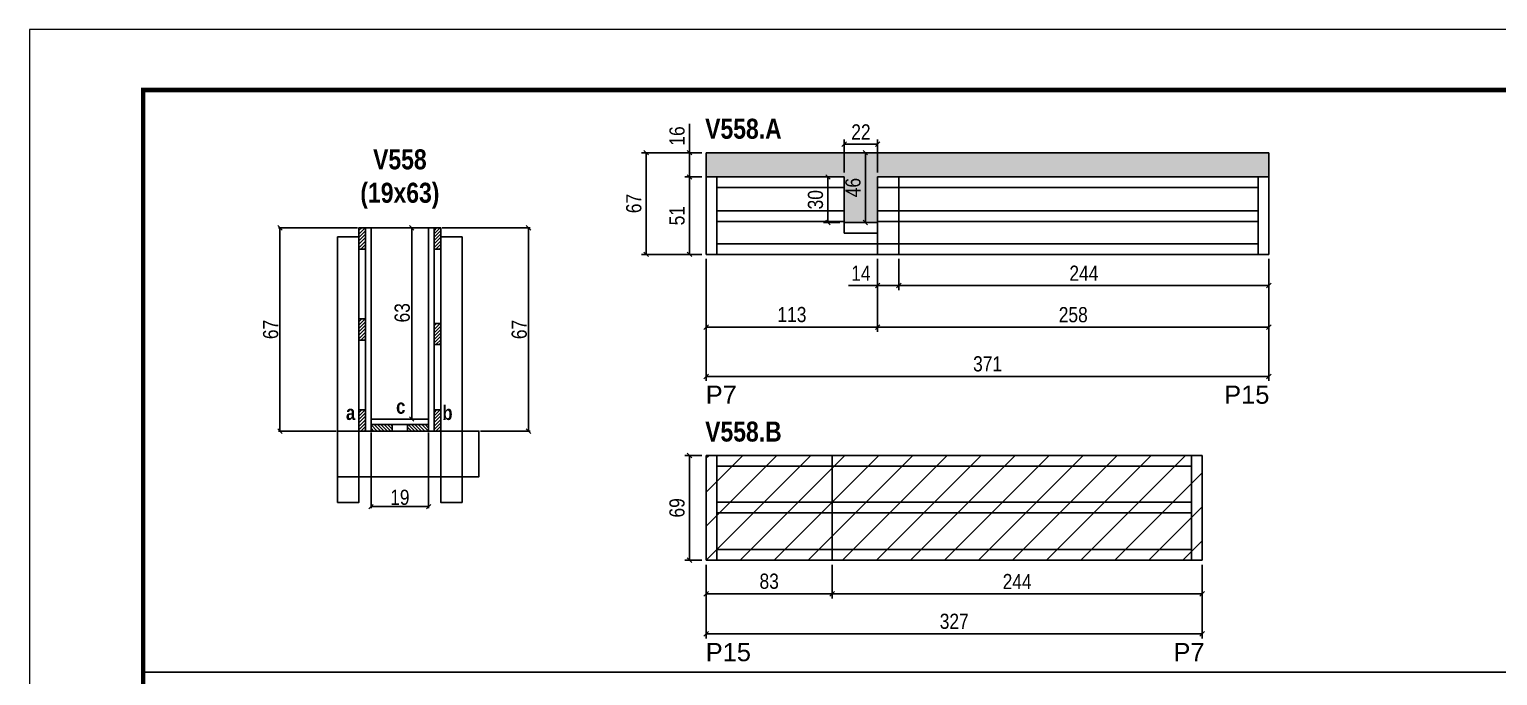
# Model space of a CAD drawing. Extents: x -15895 to 12929, y -2522 to 15173.
# Drawn here: x 3309 to 4278, y 8439 to 8865 of the extents above; entities that cross this region are included whole.
import ezdxf

# ---------------------------------------------------------------- set-up
doc = ezdxf.new("R2010")
doc.units = 0
doc.header["$PDMODE"] = 35
doc.header["$PDSIZE"] = -10
doc.linetypes.add('DASHED', pattern=[0.75, 0.5, -0.25])
for name, color, linetype in [('5', 5, 'Continuous'), ('COTA', 241, 'Continuous'), ('detalhes', 4, 'Continuous'), ('NOMENCLATURA', 7, 'Continuous'), ('Painéis', 200, 'Continuous'), ('SARR_2.2x7', 40, 'Continuous'), ('SARR_3.5x7', 81, 'Continuous')]:
    doc.layers.add(name, color=color, linetype=linetype)
for name, color, linetype, lineweight in [('CONCRETO', 251, 'Continuous', 25), ('Folhas', 255, 'Continuous', 9), ('Hachura', 251, 'Continuous', 9), ('SARRAFO DE PRESSAO', 251, 'DASHED', 9)]:
    doc.layers.add(name, color=color, linetype=linetype, lineweight=lineweight)
doc.styles.add('COTA TECNICA', font='techl___.ttf', dxfattribs={"height": 10})
doc.styles.add('COTA TECNICA 2X', font='techl___.ttf', dxfattribs={"height": 10})
doc.styles.get("Standard").update_dxf_attribs({"font": 'arial.ttf'})
doc.styles.add('TECNICA', font='techb___.ttf', dxfattribs={"height": 10})
doc.dimstyles.new('PAINEL', dxfattribs={"dimtxt": 10, "dimasz": 3, "dimexe": 3, "dimexo": 3, "dimgap": 3, "dimtad": 1, "dimdec": 1, "dimzin": 12, "dimdsep": 46, "dimtxsty": 'COTA TECNICA', "dimblk1": 'OBLIQUE', "dimblk2": 'OBLIQUE', "dimsah": 1, "dimcen": 0.9, "dimclrd": 4, "dimclre": 4, "dimclrt": 240, "dimadec": 1, "dimazin": 3, "dimtfac": 1, "dimtdec": 1, "dimtmove": 0, "dimatfit": 3, "dimfxl": 1, "dimtolj": 1, "dimtzin": 12, "dimarcsym": 0})
doc.dimstyles.new('SECAO', dxfattribs={"dimscale": 0.333333, "dimtxt": 5, "dimasz": 9, "dimexe": 3, "dimexo": 3, "dimgap": 3, "dimtad": 1, "dimdec": 1, "dimlfac": 0.5, "dimzin": 12, "dimdsep": 46, "dimtxsty": 'COTA TECNICA 2X', "dimblk1": 'OBLIQUE', "dimblk2": 'OBLIQUE', "dimsah": 1, "dimcen": 0.9, "dimclrd": 4, "dimclre": 4, "dimclrt": 240, "dimadec": 1, "dimazin": 3, "dimtfac": 1, "dimtdec": 1, "dimtmove": 0, "dimatfit": 3, "dimfxl": 1, "dimtolj": 1, "dimtzin": 12, "dimarcsym": 0})
pattern_1 = [(135, (36770.1903, -114911.928), (-1.122532015, -1.122532015), [])]
pattern_2 = [(45, (-119985.518, -24621.297), (-1.122532015, 1.122532015), [])]

# ---------------------------------------------------------------- blocks, each defined once
blk = doc.blocks.new('9999999999')
at = {"layer": 'Folhas'}
blk.add_lwpolyline([(98138.98, 34190.21), (99623.98, 34190.21), (99623.98, 35240.21), (98138.98, 35240.21)], close=True, dxfattribs=at)
at = {"layer": 'Folhas', "color": 30, "const_width": 3}
blk.add_lwpolyline([(98213.98, 34230.21), (99583.98, 34230.21), (99583.98, 35200.21), (98213.98, 35200.21)], close=True, dxfattribs=at)
blk = doc.blocks.new('_Oblique')
at = {"color": 0, "linetype": 'ByBlock', "lineweight": -2}
blk.add_line((-0.5, -0.5), (0.5, 0.5), dxfattribs=at)
blk = doc.blocks.new('*D450')
at = {"layer": 'COTA', "color": 4, "lineweight": -2, "transparency": 16777216}
for p, q in [((3534.65, 8599.24), (3534.65, 8549.49)), ((3572.65, 8599.24), (3572.65, 8549.49)), ((3572.65, 8550.49), (3534.65, 8550.49))]:
    blk.add_line(p, q, dxfattribs=at)
at = {"layer": 'Defpoints', "color": 0, "transparency": 16777216}
for p in [(3534.65, 8600.24), (3572.65, 8600.24), (3534.65, 8550.49)]:
    blk.add_point(p, dxfattribs=at)
at = {"layer": 'COTA', "color": 4, "lineweight": -2, "transparency": 16777216, "xscale": 3, "yscale": 3, "zscale": 3, "rotation": 180}
blk.add_blockref('_Oblique', (3534.65, 8550.49), dxfattribs=at)
at = {"layer": 'COTA', "color": 4, "lineweight": -2, "transparency": 16777216, "xscale": 3, "yscale": 3, "zscale": 3}
blk.add_blockref('_Oblique', (3572.65, 8550.49), dxfattribs=at)
at = {"layer": 'COTA', "color": 240, "transparency": 16777216, "insert": (3553.65, 8556.58), "char_height": 10, "attachment_point": 5, "style": 'COTA TECNICA 2X'}
blk.add_mtext('\\A1;19', dxfattribs=at)
blk = doc.blocks.new('*D451')
at = {"layer": 'COTA', "color": 4, "lineweight": -2, "transparency": 16777216}
for p, q in [((3525.65, 8734.24), (3473.62, 8734.24)), ((3474.62, 8734.24), (3474.62, 8600.24)), ((3511.65, 8600.24), (3473.62, 8600.24))]:
    blk.add_line(p, q, dxfattribs=at)
at = {"layer": 'Defpoints', "color": 0, "transparency": 16777216}
for p in [(3526.65, 8734.24, 0), (3474.62, 8600.24), (3512.65, 8600.24, 0)]:
    blk.add_point(p, dxfattribs=at)
at = {"layer": 'COTA', "color": 4, "lineweight": -2, "transparency": 16777216, "xscale": 3, "yscale": 3, "zscale": 3}
for p, rotation in [((3474.62, 8734.24), 90), ((3474.62, 8600.24), 270)]:
    blk.add_blockref('_Oblique', p, dxfattribs=dict(at, rotation=rotation))
at = {"layer": 'COTA', "color": 240, "transparency": 16777216, "insert": (3468.52, 8667.24), "char_height": 10, "attachment_point": 5, "rotation": 90, "style": 'COTA TECNICA 2X'}
blk.add_mtext('\\A1;67', dxfattribs=at)
blk = doc.blocks.new('*D452')
at = {"layer": 'COTA', "color": 4, "lineweight": -2, "transparency": 16777216}
for p, q in [((3581.65, 8734.24), (3639.52, 8734.24)), ((3638.52, 8734.24), (3638.52, 8600.24)), ((3606.84, 8600.24), (3639.52, 8600.24))]:
    blk.add_line(p, q, dxfattribs=at)
at = {"layer": 'Defpoints', "color": 0, "transparency": 16777216}
for p in [(3580.65, 8734.24, 0), (3605.84, 8600.24, 0), (3638.52, 8600.24)]:
    blk.add_point(p, dxfattribs=at)
at = {"layer": 'COTA', "color": 4, "lineweight": -2, "transparency": 16777216, "xscale": 3, "yscale": 3, "zscale": 3}
for p, rotation in [((3638.52, 8734.24), 90), ((3638.52, 8600.24), 270)]:
    blk.add_blockref('_Oblique', p, dxfattribs=dict(at, rotation=rotation))
at = {"layer": 'COTA', "color": 240, "transparency": 16777216, "insert": (3632.42, 8667.24), "char_height": 10, "attachment_point": 5, "rotation": 90, "style": 'COTA TECNICA 2X'}
blk.add_mtext('\\A1;67', dxfattribs=at)
blk = doc.blocks.new('*D453')
at = {"layer": 'COTA', "color": 4, "lineweight": -2, "transparency": 16777216}
for p, q in [((3571.65, 8734.24), (3560.48, 8734.24)), ((3561.48, 8608.24), (3561.48, 8734.24)), ((3571.65, 8608.24), (3560.48, 8608.24))]:
    blk.add_line(p, q, dxfattribs=at)
at = {"layer": 'Defpoints', "color": 0, "transparency": 16777216}
for p in [(3561.48, 8734.24), (3572.65, 8734.24), (3572.65, 8608.24)]:
    blk.add_point(p, dxfattribs=at)
at = {"layer": 'COTA', "color": 4, "lineweight": -2, "transparency": 16777216, "xscale": 3, "yscale": 3, "zscale": 3}
for p, rotation in [((3561.48, 8734.24), 90), ((3561.48, 8608.24), 270)]:
    blk.add_blockref('_Oblique', p, dxfattribs=dict(at, rotation=rotation))
at = {"layer": 'COTA', "color": 240, "transparency": 16777216, "insert": (3555.26, 8678.24), "char_height": 10, "attachment_point": 5, "rotation": 90, "style": 'COTA TECNICA 2X'}
blk.add_mtext('\\A1;63', dxfattribs=at)
blk = doc.blocks.new('*D454')
at = {"layer": 'COTA', "color": 4, "lineweight": -2, "transparency": 16777216}
for p, q in [((3755.69, 8713.73), (3755.69, 8633.3)), ((4126.69, 8713.73), (4126.69, 8633.3)), ((4126.69, 8636.3), (3755.69, 8636.3))]:
    blk.add_line(p, q, dxfattribs=at)
at = {"layer": 'Defpoints', "color": 0, "transparency": 16777216}
for p in [(3755.69, 8716.73), (4126.69, 8716.73), (3755.69, 8636.3)]:
    blk.add_point(p, dxfattribs=at)
at = {"layer": 'COTA', "color": 4, "lineweight": -2, "transparency": 16777216, "xscale": 3, "yscale": 3, "zscale": 3, "rotation": 180}
blk.add_blockref('_Oblique', (3755.69, 8636.3), dxfattribs=at)
at = {"layer": 'COTA', "color": 4, "lineweight": -2, "transparency": 16777216, "xscale": 3, "yscale": 3, "zscale": 3}
blk.add_blockref('_Oblique', (4126.69, 8636.3), dxfattribs=at)
at = {"layer": 'COTA', "color": 240, "transparency": 16777216, "insert": (3941.19, 8644.52), "char_height": 10, "attachment_point": 5, "style": 'COTA TECNICA'}
blk.add_mtext('\\A1;371', dxfattribs=at)
blk = doc.blocks.new('*D455')
at = {"layer": 'COTA', "color": 4, "lineweight": -2, "transparency": 16777216}
for p, q in [((3868.69, 8713.73), (3868.69, 8665.79)), ((4126.69, 8713.73), (4126.69, 8665.79)), ((4126.69, 8668.79), (3868.69, 8668.79))]:
    blk.add_line(p, q, dxfattribs=at)
at = {"layer": 'Defpoints', "color": 0, "transparency": 16777216}
for p in [(3868.69, 8716.73), (4126.69, 8716.73), (3868.69, 8668.79)]:
    blk.add_point(p, dxfattribs=at)
at = {"layer": 'COTA', "color": 4, "lineweight": -2, "transparency": 16777216, "xscale": 3, "yscale": 3, "zscale": 3, "rotation": 180}
blk.add_blockref('_Oblique', (3868.69, 8668.79), dxfattribs=at)
at = {"layer": 'COTA', "color": 4, "lineweight": -2, "transparency": 16777216, "xscale": 3, "yscale": 3, "zscale": 3}
blk.add_blockref('_Oblique', (4126.69, 8668.79), dxfattribs=at)
at = {"layer": 'COTA', "color": 240, "transparency": 16777216, "insert": (3997.69, 8676.92), "char_height": 10, "attachment_point": 5, "style": 'COTA TECNICA'}
blk.add_mtext('\\A1;258', dxfattribs=at)
blk = doc.blocks.new('*D456')
at = {"layer": 'COTA', "color": 4, "lineweight": -2, "transparency": 16777216}
for p, q in [((3755.69, 8713.73), (3755.69, 8665.79)), ((3868.69, 8713.73), (3868.69, 8665.79)), ((3868.69, 8668.79), (3755.69, 8668.79))]:
    blk.add_line(p, q, dxfattribs=at)
at = {"layer": 'Defpoints', "color": 0, "transparency": 16777216}
for p in [(3755.69, 8716.73), (3868.69, 8716.73), (3755.69, 8668.79)]:
    blk.add_point(p, dxfattribs=at)
at = {"layer": 'COTA', "color": 4, "lineweight": -2, "transparency": 16777216, "xscale": 3, "yscale": 3, "zscale": 3, "rotation": 180}
blk.add_blockref('_Oblique', (3755.69, 8668.79), dxfattribs=at)
at = {"layer": 'COTA', "color": 4, "lineweight": -2, "transparency": 16777216, "xscale": 3, "yscale": 3, "zscale": 3}
blk.add_blockref('_Oblique', (3868.69, 8668.79), dxfattribs=at)
at = {"layer": 'COTA', "color": 240, "transparency": 16777216, "insert": (3812.19, 8677), "char_height": 10, "attachment_point": 5, "style": 'COTA TECNICA'}
blk.add_mtext('\\A1;113', dxfattribs=at)
blk = doc.blocks.new('*D457')
at = {"layer": 'COTA', "color": 4, "lineweight": -2, "transparency": 16777216}
for p, q in [((3752.69, 8767.73), (3741.58, 8767.73)), ((3744.58, 8767.73), (3744.58, 8716.73)), ((3752.69, 8716.73), (3741.58, 8716.73))]:
    blk.add_line(p, q, dxfattribs=at)
at = {"layer": 'Defpoints', "color": 0, "transparency": 16777216}
for p in [(3755.69, 8767.73), (3744.58, 8716.73), (3755.69, 8716.73)]:
    blk.add_point(p, dxfattribs=at)
at = {"layer": 'COTA', "color": 4, "lineweight": -2, "transparency": 16777216, "xscale": 3, "yscale": 3, "zscale": 3}
for p, rotation in [((3744.58, 8767.73), 90), ((3744.58, 8716.73), 270)]:
    blk.add_blockref('_Oblique', p, dxfattribs=dict(at, rotation=rotation))
at = {"layer": 'COTA', "color": 240, "transparency": 16777216, "insert": (3736.47, 8742.23), "char_height": 10, "attachment_point": 5, "rotation": 90, "style": 'COTA TECNICA'}
blk.add_mtext('\\A1;51', dxfattribs=at)
blk = doc.blocks.new('*D458')
at = {"layer": 'COTA', "color": 4, "lineweight": -2, "transparency": 16777216}
for p, q in [((3755.69, 8512.18), (3755.69, 8463.65)), ((4082.69, 8512.18), (4082.69, 8463.65)), ((4082.69, 8466.65), (3755.69, 8466.65))]:
    blk.add_line(p, q, dxfattribs=at)
at = {"layer": 'Defpoints', "color": 0, "transparency": 16777216}
for p in [(3755.69, 8515.18), (4082.69, 8515.18), (3755.69, 8466.65)]:
    blk.add_point(p, dxfattribs=at)
at = {"layer": 'COTA', "color": 4, "lineweight": -2, "transparency": 16777216, "xscale": 3, "yscale": 3, "zscale": 3, "rotation": 180}
blk.add_blockref('_Oblique', (3755.69, 8466.65), dxfattribs=at)
at = {"layer": 'COTA', "color": 4, "lineweight": -2, "transparency": 16777216, "xscale": 3, "yscale": 3, "zscale": 3}
blk.add_blockref('_Oblique', (4082.69, 8466.65), dxfattribs=at)
at = {"layer": 'COTA', "color": 240, "transparency": 16777216, "insert": (3919.19, 8474.87), "char_height": 10, "attachment_point": 5, "style": 'COTA TECNICA'}
blk.add_mtext('\\A1;327', dxfattribs=at)
blk = doc.blocks.new('*D459')
at = {"layer": 'COTA', "color": 4, "lineweight": -2, "transparency": 16777216}
for p, q in [((3838.69, 8512.18), (3838.69, 8490.04)), ((4082.69, 8512.18), (4082.69, 8490.04)), ((4082.69, 8493.04), (3838.69, 8493.04))]:
    blk.add_line(p, q, dxfattribs=at)
at = {"layer": 'Defpoints', "color": 0, "transparency": 16777216}
for p in [(3838.69, 8515.18), (4082.69, 8515.18), (3838.69, 8493.04)]:
    blk.add_point(p, dxfattribs=at)
at = {"layer": 'COTA', "color": 4, "lineweight": -2, "transparency": 16777216, "xscale": 3, "yscale": 3, "zscale": 3, "rotation": 180}
blk.add_blockref('_Oblique', (3838.69, 8493.04), dxfattribs=at)
at = {"layer": 'COTA', "color": 4, "lineweight": -2, "transparency": 16777216, "xscale": 3, "yscale": 3, "zscale": 3}
blk.add_blockref('_Oblique', (4082.69, 8493.04), dxfattribs=at)
at = {"layer": 'COTA', "color": 240, "transparency": 16777216, "insert": (3960.69, 8501.11), "char_height": 10, "attachment_point": 5, "style": 'COTA TECNICA'}
blk.add_mtext('\\A1;244', dxfattribs=at)
blk = doc.blocks.new('*D460')
at = {"layer": 'COTA', "color": 4, "lineweight": -2, "transparency": 16777216}
for p, q in [((3755.69, 8512.18), (3755.69, 8490.04)), ((3838.69, 8512.18), (3838.69, 8490.04)), ((3838.69, 8493.04), (3755.69, 8493.04))]:
    blk.add_line(p, q, dxfattribs=at)
at = {"layer": 'Defpoints', "color": 0, "transparency": 16777216}
for p in [(3755.69, 8515.18), (3838.69, 8515.18), (3755.69, 8493.04)]:
    blk.add_point(p, dxfattribs=at)
at = {"layer": 'COTA', "color": 4, "lineweight": -2, "transparency": 16777216, "xscale": 3, "yscale": 3, "zscale": 3, "rotation": 180}
blk.add_blockref('_Oblique', (3755.69, 8493.04), dxfattribs=at)
at = {"layer": 'COTA', "color": 4, "lineweight": -2, "transparency": 16777216, "xscale": 3, "yscale": 3, "zscale": 3}
blk.add_blockref('_Oblique', (3838.69, 8493.04), dxfattribs=at)
at = {"layer": 'COTA', "color": 240, "transparency": 16777216, "insert": (3797.19, 8501.28), "char_height": 10, "attachment_point": 5, "style": 'COTA TECNICA'}
blk.add_mtext('\\A1;83', dxfattribs=at)
blk = doc.blocks.new('*D461')
at = {"layer": 'COTA', "color": 4, "lineweight": -2, "transparency": 16777216}
for p, q in [((3752.69, 8584.18), (3741.58, 8584.18)), ((3744.58, 8584.18), (3744.58, 8515.18)), ((3752.69, 8515.18), (3741.58, 8515.18))]:
    blk.add_line(p, q, dxfattribs=at)
at = {"layer": 'Defpoints', "color": 0, "transparency": 16777216}
for p in [(3755.69, 8584.18), (3744.58, 8515.18), (3755.69, 8515.18)]:
    blk.add_point(p, dxfattribs=at)
at = {"layer": 'COTA', "color": 4, "lineweight": -2, "transparency": 16777216, "xscale": 3, "yscale": 3, "zscale": 3}
for p, rotation in [((3744.58, 8584.18), 90), ((3744.58, 8515.18), 270)]:
    blk.add_blockref('_Oblique', p, dxfattribs=dict(at, rotation=rotation))
at = {"layer": 'COTA', "color": 240, "transparency": 16777216, "insert": (3736.45, 8549.68), "char_height": 10, "attachment_point": 5, "rotation": 90, "style": 'COTA TECNICA'}
blk.add_mtext('\\A1;69', dxfattribs=at)
blk = doc.blocks.new('*D764')
at = {"layer": 'COTA', "color": 4, "lineweight": -2, "transparency": 16777216}
for p, q in [((3843.69, 8767.73), (3832.96, 8767.73)), ((3835.96, 8737.73), (3835.96, 8767.73)), ((3843.69, 8737.73), (3832.96, 8737.73))]:
    blk.add_line(p, q, dxfattribs=at)
at = {"layer": 'Defpoints', "color": 0, "transparency": 16777216}
for p in [(3835.96, 8767.73), (3846.69, 8767.73), (3846.69, 8737.73)]:
    blk.add_point(p, dxfattribs=at)
at = {"layer": 'COTA', "color": 4, "lineweight": -2, "transparency": 16777216, "xscale": 3, "yscale": 3, "zscale": 3}
for p, rotation in [((3835.96, 8767.73), 90), ((3835.96, 8737.73), 270)]:
    blk.add_blockref('_Oblique', p, dxfattribs=dict(at, rotation=rotation))
at = {"layer": 'COTA', "color": 240, "transparency": 16777216, "insert": (3827.74, 8752.73), "char_height": 10, "attachment_point": 5, "rotation": 90, "style": 'COTA TECNICA'}
blk.add_mtext('\\A1;30', dxfattribs=at)
blk = doc.blocks.new('*D765')
at = {"layer": 'COTA', "color": 4, "lineweight": -2, "transparency": 16777216}
for p, q in [((3846.69, 8770.73), (3846.69, 8792.41)), ((3868.69, 8770.73), (3868.69, 8792.41)), ((3846.69, 8789.41), (3868.69, 8789.41))]:
    blk.add_line(p, q, dxfattribs=at)
at = {"layer": 'Defpoints', "color": 0, "transparency": 16777216}
for p in [(3868.69, 8789.41), (3846.69, 8767.73), (3868.69, 8767.73)]:
    blk.add_point(p, dxfattribs=at)
at = {"layer": 'COTA', "color": 4, "lineweight": -2, "transparency": 16777216, "xscale": 3, "yscale": 3, "zscale": 3, "rotation": 180}
blk.add_blockref('_Oblique', (3846.69, 8789.41), dxfattribs=at)
at = {"layer": 'COTA', "color": 4, "lineweight": -2, "transparency": 16777216, "xscale": 3, "yscale": 3, "zscale": 3}
blk.add_blockref('_Oblique', (3868.69, 8789.41), dxfattribs=at)
at = {"layer": 'COTA', "color": 240, "transparency": 16777216, "insert": (3857.69, 8797.41), "char_height": 10, "attachment_point": 5, "style": 'COTA TECNICA'}
blk.add_mtext('\\A1;22', dxfattribs=at)
blk = doc.blocks.new('*D766')
at = {"layer": 'COTA', "color": 4, "lineweight": -2, "transparency": 16777216}
for p, q in [((3744.58, 8783.73), (3744.58, 8802.74)), ((3752.69, 8783.73), (3741.58, 8783.73)), ((3744.58, 8767.73), (3744.58, 8783.73)), ((3752.69, 8767.73), (3741.58, 8767.73))]:
    blk.add_line(p, q, dxfattribs=at)
at = {"layer": 'Defpoints', "color": 0, "transparency": 16777216}
for p in [(3744.58, 8783.73), (3755.69, 8783.73), (3755.69, 8767.73)]:
    blk.add_point(p, dxfattribs=at)
at = {"layer": 'COTA', "color": 4, "lineweight": -2, "transparency": 16777216, "xscale": 3, "yscale": 3, "zscale": 3}
for p, rotation in [((3744.58, 8783.73), 90), ((3744.58, 8767.73), 270)]:
    blk.add_blockref('_Oblique', p, dxfattribs=dict(at, rotation=rotation))
at = {"layer": 'COTA', "color": 240, "transparency": 16777216, "insert": (3736.48, 8794.73), "char_height": 10, "attachment_point": 5, "rotation": 90, "style": 'COTA TECNICA'}
blk.add_mtext('\\A1;16', dxfattribs=at)
blk = doc.blocks.new('*D767')
at = {"layer": 'COTA', "color": 4, "lineweight": -2, "transparency": 16777216}
for p, q in [((3752.69, 8783.73), (3713.07, 8783.73)), ((3716.07, 8716.73), (3716.07, 8783.73)), ((3752.69, 8716.73), (3713.07, 8716.73))]:
    blk.add_line(p, q, dxfattribs=at)
at = {"layer": 'Defpoints', "color": 0, "transparency": 16777216}
for p in [(3716.07, 8783.73), (3755.69, 8783.73), (3755.69, 8716.73)]:
    blk.add_point(p, dxfattribs=at)
at = {"layer": 'COTA', "color": 4, "lineweight": -2, "transparency": 16777216, "xscale": 3, "yscale": 3, "zscale": 3}
for p, rotation in [((3716.07, 8783.73), 90), ((3716.07, 8716.73), 270)]:
    blk.add_blockref('_Oblique', p, dxfattribs=dict(at, rotation=rotation))
at = {"layer": 'COTA', "color": 240, "transparency": 16777216, "insert": (3707.96, 8750.23), "char_height": 10, "attachment_point": 5, "rotation": 90, "style": 'COTA TECNICA'}
blk.add_mtext('\\A1;67', dxfattribs=at)
blk = doc.blocks.new('*D768')
at = {"layer": 'COTA', "color": 4, "lineweight": -2, "transparency": 16777216}
for p, q in [((3882.69, 8713.73), (3882.69, 8693.22)), ((4126.69, 8713.73), (4126.69, 8693.22)), ((4126.69, 8696.22), (3882.69, 8696.22))]:
    blk.add_line(p, q, dxfattribs=at)
at = {"layer": 'Defpoints', "color": 0, "transparency": 16777216}
for p in [(3882.69, 8716.73), (4126.69, 8716.73), (3882.69, 8696.22)]:
    blk.add_point(p, dxfattribs=at)
at = {"layer": 'COTA', "color": 4, "lineweight": -2, "transparency": 16777216, "xscale": 3, "yscale": 3, "zscale": 3, "rotation": 180}
blk.add_blockref('_Oblique', (3882.69, 8696.22), dxfattribs=at)
at = {"layer": 'COTA', "color": 4, "lineweight": -2, "transparency": 16777216, "xscale": 3, "yscale": 3, "zscale": 3}
blk.add_blockref('_Oblique', (4126.69, 8696.22), dxfattribs=at)
at = {"layer": 'COTA', "color": 240, "transparency": 16777216, "insert": (4004.69, 8704.29), "char_height": 10, "attachment_point": 5, "style": 'COTA TECNICA'}
blk.add_mtext('\\A1;244', dxfattribs=at)
blk = doc.blocks.new('*D769')
at = {"layer": 'COTA', "color": 4, "lineweight": -2, "transparency": 16777216}
for p, q in [((3868.69, 8713.73), (3868.69, 8693.22)), ((3882.69, 8713.73), (3882.69, 8693.22)), ((3868.69, 8696.22), (3849.58, 8696.22)), ((3882.69, 8696.22), (3868.69, 8696.22))]:
    blk.add_line(p, q, dxfattribs=at)
at = {"layer": 'Defpoints', "color": 0, "transparency": 16777216}
for p in [(3868.69, 8716.73), (3882.69, 8716.73), (3868.69, 8696.22)]:
    blk.add_point(p, dxfattribs=at)
at = {"layer": 'COTA', "color": 4, "lineweight": -2, "transparency": 16777216, "xscale": 3, "yscale": 3, "zscale": 3, "rotation": 180}
blk.add_blockref('_Oblique', (3868.69, 8696.22), dxfattribs=at)
at = {"layer": 'COTA', "color": 4, "lineweight": -2, "transparency": 16777216, "xscale": 3, "yscale": 3, "zscale": 3}
blk.add_blockref('_Oblique', (3882.69, 8696.22), dxfattribs=at)
at = {"layer": 'COTA', "color": 240, "transparency": 16777216, "insert": (3857.64, 8704.29), "char_height": 10, "attachment_point": 5, "style": 'COTA TECNICA'}
blk.add_mtext('\\A1;14', dxfattribs=at)
blk = doc.blocks.new('*D2008')
at = {"layer": 'COTA', "color": 4, "lineweight": -2, "transparency": 16777216}
for p, q in [((3865.69, 8783.73), (3857.59, 8783.73)), ((3860.59, 8737.73), (3860.59, 8783.73)), ((3865.69, 8737.73), (3857.59, 8737.73))]:
    blk.add_line(p, q, dxfattribs=at)
at = {"layer": 'Defpoints', "color": 0, "transparency": 16777216}
for p in [(3860.59, 8783.73), (3868.69, 8783.73), (3868.69, 8737.73)]:
    blk.add_point(p, dxfattribs=at)
at = {"layer": 'COTA', "color": 4, "lineweight": -2, "transparency": 16777216, "xscale": 3, "yscale": 3, "zscale": 3}
for p, rotation in [((3860.59, 8783.73), 90), ((3860.59, 8737.73), 270)]:
    blk.add_blockref('_Oblique', p, dxfattribs=dict(at, rotation=rotation))
at = {"layer": 'COTA', "color": 240, "transparency": 16777216, "insert": (3852.49, 8760.73), "char_height": 10, "attachment_point": 5, "rotation": 90, "style": 'COTA TECNICA'}
blk.add_mtext('\\A1;46', dxfattribs=at)

msp = doc.modelspace()

# ---------------------------------------------------------------- hatches: boundary and pattern name
at = {"layer": 'COTA'}
h = msp.add_hatch(dxfattribs=at)
h.set_pattern_fill('AR-CONC', color=256, scale=0.03)
h.paths.add_polyline_path([(4126.69, 8783.73), (3755.69, 8783.73), (3755.69, 8767.73), (3846.69, 8767.73), (3846.69, 8737.73), (3868.69, 8737.73), (3868.69, 8767.73), (4126.69, 8767.73)])
at = {"layer": 'Hachura', "linetype": 'ByBlock'}
h = msp.add_hatch(dxfattribs=at)
h.set_pattern_fill('ANSI31', color=256, scale=5)
h.paths.add_polyline_path([(3838.69, 8584.18), (3755.69, 8584.18), (3755.69, 8515.18), (3838.69, 8515.18)])
h.paths.add_polyline_path([(4082.69, 8584.18), (3838.69, 8584.18), (3838.69, 8515.18), (4082.69, 8515.18)])
at = {"layer": 'SARR_2.2x7'}
h = msp.add_hatch(dxfattribs=at)
h.set_pattern_fill('ANSI31', color=256, scale=0.5)
h.set_pattern_definition([(45, (-119985.518, -24501.297), (-1.122532015, 1.122532015), [])])
h.paths.add_polyline_path([(3526.65, 8720.24), (3531.05, 8720.24), (3531.05, 8734.24), (3526.65, 8734.24)])
h = msp.add_hatch(dxfattribs=at)
h.set_pattern_fill('ANSI31', color=256, scale=0.5)
h.set_pattern_definition([(45, (-119985.518, -24501.297), (-1.122532015, 1.122532015), [])])
h.paths.add_polyline_path([(3580.65, 8720.24), (3576.25, 8720.24), (3576.25, 8734.24), (3580.65, 8734.24)])
h = msp.add_hatch(dxfattribs=at)
h.set_pattern_fill('ANSI31', color=256, scale=0.5)
h.set_pattern_definition([(45, (-119985.518, -24561.297), (-1.122532015, 1.122532015), [])])
h.paths.add_polyline_path([(3526.65, 8660.24), (3531.05, 8660.24), (3531.05, 8674.24), (3526.65, 8674.24)])
h = msp.add_hatch(dxfattribs=at)
h.set_pattern_fill('ANSI31', color=256, scale=0.5)
h.set_pattern_definition([(45, (-119985.518, -24564.297), (-1.122532015, 1.122532015), [])])
h.paths.add_polyline_path([(3580.65, 8657.24), (3576.25, 8657.24), (3576.25, 8671.24), (3580.65, 8671.24)])
h = msp.add_hatch(dxfattribs=at)
h.set_pattern_fill('ANSI31', color=256, scale=0.5)
h.set_pattern_definition(pattern_2)
h.paths.add_polyline_path([(3526.65, 8600.24), (3531.05, 8600.24), (3531.05, 8614.24), (3526.65, 8614.24)])
h = msp.add_hatch(dxfattribs=at)
h.set_pattern_fill('ANSI31', color=256, scale=0.5)
h.set_pattern_definition(pattern_2)
h.paths.add_polyline_path([(3580.65, 8600.24), (3576.25, 8600.24), (3576.25, 8614.24), (3580.65, 8614.24)])
h = msp.add_hatch(dxfattribs=at)
h.set_pattern_fill('ANSI31', color=256, scale=0.5, angle=90)
h.set_pattern_definition(pattern_1)
h.paths.add_polyline_path([(3548.65, 8600.24), (3548.65, 8604.64), (3534.65, 8604.64), (3534.65, 8600.24)])
h = msp.add_hatch(dxfattribs=at)
h.set_pattern_fill('ANSI31', color=256, scale=0.5, angle=90)
h.set_pattern_definition(pattern_1)
h.paths.add_polyline_path([(3558.65, 8604.64), (3558.65, 8600.24), (3572.65, 8600.24), (3572.65, 8604.64)])

# ---------------------------------------------------------------- linework, layer by layer
at = {"layer": 'CONCRETO', "linetype": 'Continuous'}
msp.add_line((3580.65, 8734.24), (3526.65, 8734.24), dxfattribs=at)
at = {"layer": 'COTA'}
for p, q in [((3755.69, 8767.73), (3755.69, 8783.73)), ((3755.69, 8783.73), (4126.69, 8783.73)), ((4126.69, 8783.73), (4126.69, 8767.73)), ((3846.69, 8737.73), (3846.69, 8730.73)), ((3384.37, 8441.49), (4754.37, 8441.49))]:
    msp.add_line(p, q, dxfattribs=at)
at = {"layer": 'Painéis', "linetype": 'ByBlock'}
for p, q in [((3755.69, 8716.73), (3755.69, 8767.73)), ((3755.69, 8767.73), (3846.69, 8767.73)), ((3846.69, 8767.73), (3846.69, 8737.73)), ((3868.69, 8767.73), (3868.69, 8716.73)), ((3868.69, 8767.73), (4126.69, 8767.73)), ((3882.69, 8767.73), (3882.69, 8716.73)), ((4126.69, 8767.73), (4126.69, 8716.73)), ((3846.69, 8737.73), (3868.69, 8737.73)), ((4126.69, 8716.73), (3755.69, 8716.73)), ((3755.69, 8515.18), (3755.69, 8584.18)), ((3755.69, 8584.18), (4082.69, 8584.18)), ((3838.69, 8584.18), (3838.69, 8515.18)), ((4082.69, 8584.18), (4082.69, 8515.18)), ((4082.69, 8515.18), (3755.69, 8515.18))]:
    msp.add_line(p, q, dxfattribs=at)
at = {"layer": 'Painéis', "linetype": 'Continuous'}
for points in [[(3531.05, 8600.24), (3531.05, 8734.24), (3534.65, 8734.24), (3534.65, 8600.24)], [(3576.25, 8600.24), (3576.25, 8734.24), (3572.65, 8734.24), (3572.65, 8600.24)], [(3572.65, 8608.24), (3534.65, 8608.24), (3534.65, 8604.64), (3572.65, 8604.64)]]:
    msp.add_lwpolyline(points, close=True, dxfattribs=at)
at = {"layer": 'SARR_2.2x7', "linetype": 'Continuous'}
for p, q in [((3762.69, 8716.73), (3762.69, 8767.73)), ((4119.69, 8767.73), (4119.69, 8716.73)), ((3846.69, 8760.73), (3762.69, 8760.73)), ((4119.69, 8760.73), (3868.69, 8760.73)), ((3846.69, 8745.45), (3762.69, 8745.45)), ((4119.69, 8745.45), (3868.69, 8745.45)), ((3846.69, 8738.45), (3762.69, 8738.45)), ((4119.69, 8738.45), (3868.69, 8738.45)), ((3868.69, 8723.73), (3762.69, 8723.73)), ((3846.69, 8730.73), (3868.69, 8730.73)), ((4119.69, 8723.73), (3868.69, 8723.73)), ((3762.69, 8515.18), (3762.69, 8584.18)), ((4075.69, 8515.18), (4075.69, 8584.18)), ((3838.69, 8577.18), (3762.69, 8577.18)), ((4075.69, 8577.18), (3838.69, 8577.18)), ((3838.69, 8553.45), (3762.69, 8553.45)), ((4075.69, 8553.45), (3838.69, 8553.45)), ((3838.69, 8546.45), (3762.69, 8546.45)), ((4075.69, 8546.45), (3838.69, 8546.45)), ((3838.69, 8522.18), (3762.69, 8522.18)), ((4075.69, 8522.18), (3838.69, 8522.18))]:
    msp.add_line(p, q, dxfattribs=at)
at = {"layer": 'SARR_2.2x7'}
for points in [[(3531.05, 8734.24), (3531.05, 8720.24), (3526.65, 8720.24), (3526.65, 8734.24)], [(3576.25, 8734.24), (3576.25, 8720.24), (3580.65, 8720.24), (3580.65, 8734.24)], [(3531.05, 8674.24), (3531.05, 8660.24), (3526.65, 8660.24), (3526.65, 8674.24)], [(3576.25, 8671.24), (3576.25, 8657.24), (3580.65, 8657.24), (3580.65, 8671.24)], [(3531.05, 8614.24), (3531.05, 8600.24), (3526.65, 8600.24), (3526.65, 8614.24)], [(3576.25, 8614.24), (3576.25, 8600.24), (3580.65, 8600.24), (3580.65, 8614.24)], [(3534.65, 8604.64), (3548.65, 8604.64), (3548.65, 8600.24), (3534.65, 8600.24)], [(3572.65, 8604.64), (3558.65, 8604.64), (3558.65, 8600.24), (3572.65, 8600.24)]]:
    msp.add_lwpolyline(points, close=True, dxfattribs=at)
at = {"layer": 'SARR_3.5x7'}
for points in [[(3526.65, 8728.24), (3512.65, 8728.24), (3512.65, 8553.26), (3526.65, 8553.26)], [(3580.65, 8728.24), (3594.65, 8728.24), (3594.65, 8553.26), (3580.65, 8553.26)], [(3512.65, 8600.24), (3605.84, 8600.24), (3605.84, 8570.15), (3512.65, 8570.15)]]:
    msp.add_lwpolyline(points, close=True, dxfattribs=at)

# ---------------------------------------------------------------- block references
at = {"layer": 'SARRAFO DE PRESSAO', "color": 6, "linetype": 'ByBlock'}
msp.add_blockref('9999999999', (-94829.61, -26375.22), dxfattribs=at)

# ---------------------------------------------------------------- texts
at = {"layer": '5', "linetype": 'Continuous'}
for s, rotation, p in [('P7', 0.00004, (3755.35, 8618.29)), ('P15', 359.99996, (4097.19, 8618.29)), ('P15', 0.00004, (3755.35, 8448.64)), ('P7', 359.99996, (4063.76, 8448.64))]:
    msp.add_text(s, height=12, rotation=rotation, dxfattribs=at).set_placement(p)
at = {"layer": 'detalhes', "style": 'TECNICA'}
for s, p in [('c', (3551.2, 8611.71)), ('b', (3581.69, 8607.59)), ('a', (3518.13, 8607.6))]:
    msp.add_text(s, height=9.6, dxfattribs=at).set_placement(p)
at = {"layer": 'NOMENCLATURA', "style": 'TECNICA'}
for s, p in [('V558.A', (3754.98, 8792.91)), ('V558.B', (3754.98, 8593.36))]:
    msp.add_text(s, height=13.2, dxfattribs=at).set_placement(p)
at = {"layer": 'NOMENCLATURA', "insert": (3553.68, 8785.94), "char_height": 13.2, "attachment_point": 2, "style": 'TECNICA'}
msp.add_mtext_dynamic_manual_height_columns('V558\\P(19x63)', width=300.2766, gutter_width=1, heights=[0], dxfattribs=at)

# ---------------------------------------------------------------- dimensions: what is measured, and where the dimension line sits
at = {"layer": 'COTA'}
for base, p1, p2, angle, dimstyle, picture, middle in [((3744.58, 8783.73), (3755.69, 8767.73), (3755.69, 8783.73), 90, 'PAINEL', '*D766', (3736.48, 8794.73)), ((3716.07, 8783.73), (3755.69, 8716.73), (3755.69, 8783.73), 90, 'PAINEL', '*D767', (3707.96, 8750.23)), ((3744.58, 8716.73), (3755.69, 8767.73), (3755.69, 8716.73), 90, 'PAINEL', '*D457', (3736.47, 8742.23)), ((3835.96, 8767.73), (3846.69, 8737.73), (3846.69, 8767.73), 90, 'PAINEL', '*D764', (3827.74, 8752.73)), ((3474.62, 8600.24, 0), (3526.65, 8734.24), (3512.65, 8600.24), 90, 'SECAO', '*D451', (3468.52, 8667.24, 0)), ((3638.52, 8600.24, 0), (3580.65, 8734.24), (3605.84, 8600.24), 90, 'SECAO', '*D452', (3632.42, 8667.24, 0)), ((3868.69, 8668.79), (4126.69, 8716.73), (3868.69, 8716.73), 180, 'PAINEL', '*D455', (3997.69, 8676.92)), ((3744.58, 8515.18), (3755.69, 8584.18), (3755.69, 8515.18), 90, 'PAINEL', '*D461', (3736.45, 8549.68)), ((3838.69, 8493.04), (4082.69, 8515.18), (3838.69, 8515.18), 180, 'PAINEL', '*D459', (3960.69, 8501.11))]:
    dim = msp.add_linear_dim(base=base, p1=p1, p2=p2, angle=angle, dimstyle=dimstyle, dxfattribs=at)
    dim.commit()
    dim.dimension.update_dxf_attribs({"geometry": picture, "text_midpoint": middle})
for base, p1, p2, picture, middle in [((3868.69, 8789.41), (3846.69, 8767.73), (3868.69, 8767.73), '*D765', (3857.69, 8797.41)), ((3755.69, 8636.3), (4126.69, 8716.73), (3755.69, 8716.73), '*D454', (3941.19, 8644.52)), ((3868.69, 8696.22), (3882.69, 8716.73), (3868.69, 8716.73), '*D769', (3857.64, 8704.29)), ((3882.69, 8696.22), (4126.69, 8716.73), (3882.69, 8716.73), '*D768', (4004.69, 8704.29)), ((3755.69, 8466.65), (4082.69, 8515.18), (3755.69, 8515.18), '*D458', (3919.19, 8474.87))]:
    dim = msp.add_linear_dim(base=base, p1=p1, p2=p2, dimstyle='PAINEL', dxfattribs=at)
    dim.commit()
    dim.dimension.update_dxf_attribs({"geometry": picture, "text_midpoint": middle})
for base, p1, p2, angle, dimstyle, picture, middle in [((3860.59, 8783.73), (3868.69, 8737.73), (3868.69, 8783.73), 90, 'PAINEL', '*D2008', (3860.59, 8760.73)), ((3561.48, 8734.24), (3572.65, 8608.24), (3572.65, 8734.24), 90, 'SECAO', '*D453', (3561.48, 8678.24)), ((3534.65, 8550.49), (3572.65, 8600.24), (3534.65, 8600.24), 180, 'SECAO', '*D450', (3553.65, 8550.49))]:
    dim = msp.add_linear_dim(base=base, p1=p1, p2=p2, angle=angle, dimstyle=dimstyle, dxfattribs=at)
    dim.commit()
    dim.dimension.update_dxf_attribs({"geometry": picture, "text_midpoint": middle, "dimtype": 160})
for base, p1, p2, picture, middle in [((3755.69, 8668.79), (3868.69, 8716.73), (3755.69, 8716.73), '*D456', (3812.19, 8677)), ((3755.69, 8493.04), (3838.69, 8515.18), (3755.69, 8515.18), '*D460', (3797.19, 8501.28))]:
    dim = msp.add_linear_dim(base=base, p1=p1, p2=p2, angle=180, dimstyle='PAINEL', override={"dimtmove": 1}, dxfattribs=at)
    dim.commit()
    dim.dimension.update_dxf_attribs({"geometry": picture, "text_midpoint": middle})

doc.saveas('drawing.dxf')
